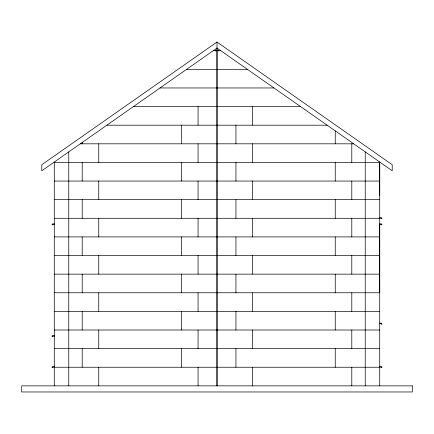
<?xml version="1.0" encoding="UTF-8"?>
<svg xmlns="http://www.w3.org/2000/svg" width="434" height="434" viewBox="0 0 434 434"><rect width="100%" height="100%" fill="white"/><g stroke="black" fill="none" stroke-linecap="round" stroke-linejoin="round"><path stroke-width="0.65" d="M379.723 225.517L379.723 292.766L217.195 292.766M379.723 195.615L379.723 162.034L379.723 385.859M54.277 367.24L54.451 365.911M215.589 51.006L217 47.941L218.411 51.006M217 42.033L41.778 164.725L41.778 170.79L217 48.055L217 42.033L392.222 164.725L392.222 170.79L217 48.055M54.277 223.776L52.113 224.009L52.113 224.986L52.519 224.986L52.519 224.497L54.538 224.497M54.277 335.487L52.113 335.721L52.113 336.697L52.519 336.697L52.519 336.209L54.538 336.209M54.277 366.518L52.113 366.752L52.113 367.728L52.519 367.728L52.519 367.24L381.481 367.24L381.481 367.728L381.887 367.728L381.887 366.752L379.723 366.518M213.251 50.724L220.749 50.724M186.658 69.342L216.805 69.342M217.195 69.342L247.342 69.342M160.07 87.961L216.805 87.961M217.195 87.961L273.93 87.961M133.477 106.58L216.805 106.58M217.195 106.58L300.523 106.58M106.889 125.198L216.805 125.198M217.195 125.198L327.111 125.198M80.295 143.817L216.805 143.817M217.195 143.817L353.705 143.817M54.277 162.435L379.723 162.435M54.277 181.054L216.805 181.054M217.195 181.054L379.723 181.054M54.277 199.673L216.805 199.673M217.195 199.673L379.723 199.673M54.277 218.291L216.805 218.291M217.195 218.291L381.481 218.291L381.481 218.779L381.887 218.779L381.887 217.803L379.723 217.57M379.462 224.497L381.481 224.497L381.481 224.986L381.887 224.986L381.887 224.009L379.723 223.776M54.277 236.91L216.805 236.91M217.195 236.91L379.723 236.91M54.277 255.528L379.723 255.528M54.277 274.147L216.805 274.147M217.195 274.147L379.723 274.147M54.277 292.766L216.805 292.766M54.277 311.384L216.805 311.384M217.195 311.384L379.723 311.384M379.462 323.797L381.481 323.797L381.481 324.285L381.887 324.285L381.887 323.308L379.723 323.075M54.277 330.003L216.805 330.003M217.195 330.003L379.723 330.003M54.277 348.621L216.805 348.621M217.195 348.621L379.723 348.621M365.227 151.889L365.227 385.859M351.795 143.817L351.795 162.435M351.795 181.054L351.795 199.673M351.795 218.291L351.795 236.91M351.795 255.528L351.795 274.147M351.795 292.766L351.795 311.384M351.795 330.003L351.795 348.621M351.795 367.24L351.795 385.859M335.243 130.889L335.243 143.817M335.243 162.435L335.243 181.054M335.243 199.673L335.243 218.291M335.243 236.91L335.243 255.528M335.243 274.147L335.243 292.766M335.243 311.384L335.243 330.003M335.243 348.621L335.243 367.24M252.49 106.58L252.49 125.198M252.49 143.817L252.49 162.435M252.49 181.054L252.49 199.673M252.49 218.291L252.49 236.91M252.49 255.528L252.49 274.147M252.49 292.766L252.49 311.384M252.49 330.003L252.49 348.621M252.49 367.24L252.49 385.859M235.944 125.198L235.944 143.817M235.944 162.435L235.944 181.054M235.944 199.673L235.944 218.291M235.944 236.91L235.944 255.528M235.944 274.147L235.944 292.766M235.944 311.384L235.944 330.003M235.944 348.621L235.944 367.24M217.195 50.724L217.195 385.859M216.805 50.724L216.805 385.859M198.056 106.58L198.056 125.198M198.056 143.817L198.056 162.435M198.056 181.054L198.056 199.673M198.056 218.291L198.056 236.91M198.056 255.528L198.056 274.147M198.056 292.766L198.056 311.384M198.056 330.003L198.056 348.621M198.056 367.24L198.056 385.859M181.51 125.198L181.51 143.817M181.51 162.435L181.51 181.054M181.51 199.673L181.51 218.291M181.51 236.91L181.51 255.528M181.51 274.147L181.51 292.766M181.51 311.384L181.51 330.003M181.51 348.621L181.51 367.24M98.757 143.817L98.757 162.435M98.757 181.054L98.757 199.673M98.757 218.291L98.757 236.91M98.757 255.528L98.757 274.147M98.757 292.766L98.757 311.384M98.757 330.003L98.757 348.621M98.757 367.24L98.757 385.859M82.205 142.477L82.205 143.817M82.205 162.435L82.205 181.054M82.205 199.673L82.205 218.291M82.205 236.91L82.205 255.528M82.205 274.147L82.205 292.766M82.205 311.384L82.205 330.003M82.205 348.621L82.205 367.24M68.773 151.889L68.773 385.859M54.277 162.034L54.277 385.859M412.3 385.859L21.7 385.859L21.7 391.967L412.3 391.967L412.3 385.859"/></g></svg>
